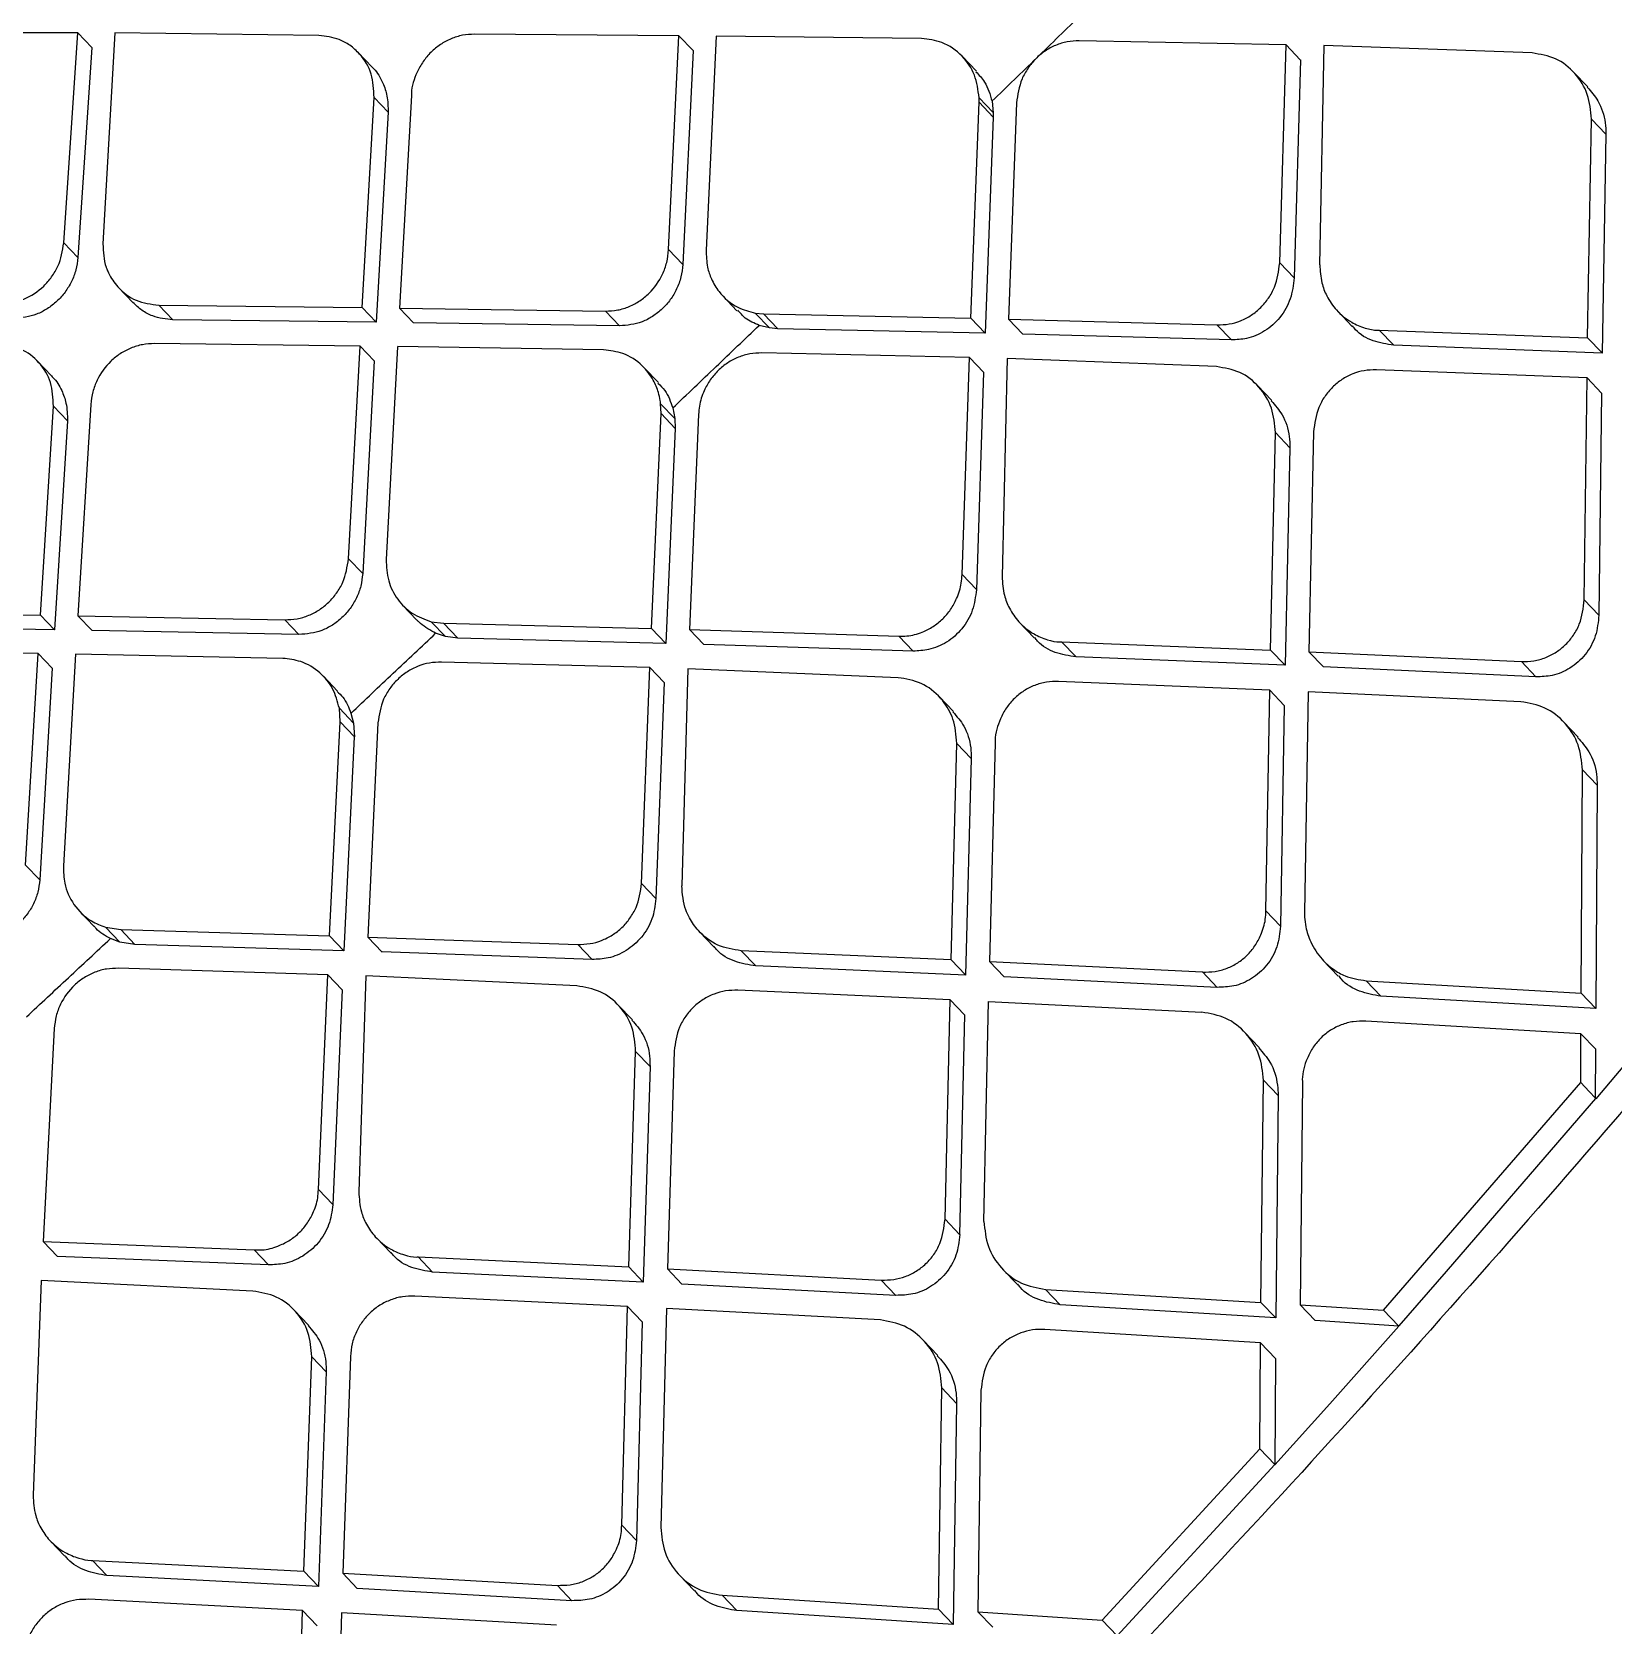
# Model space of a CAD drawing. Extents: x 832 to 912, y 781 to 934.
# Drawn here: x 900.216 to 901.484, y 808.795 to 810.072 of the extents above; entities that cross this region are included whole.
import ezdxf

# ---------------------------------------------------------------- set-up
doc = ezdxf.new("R2010")
doc.units = 0
doc.header["$MEASUREMENT"] = 0
doc.layers.add('1', color=4, linetype='Continuous')

# ---------------------------------------------------------------- blocks, each defined once
blk = doc.blocks.new('2026 SOVEREIGN HL')
at = {"layer": '1', "color": 3, "linetype": 'Continuous', "lineweight": 25}
for p, q in [((68.5239, 12.9767), (68.3612, 12.9766)), ((68.5126, 12.8082), (68.5239, 12.9767)), ((68.5239, 12.9767), (68.5351, 12.965)), ((68.5535, 12.9766), (68.5439, 12.8075)), ((68.717, 12.9746), (68.5535, 12.9766)), ((69.0058, 12.9743), (68.8418, 12.9756)), ((68.9975, 12.8029), (69.0058, 12.9743)), ((69.0058, 12.9743), (69.0172, 12.9625)), ((69.0357, 12.974), (69.0275, 12.8024)), ((69.2003, 12.9721), (69.0357, 12.974)), ((69.4925, 12.9671), (69.3267, 12.9702)), ((69.4874, 12.7921), (69.4925, 12.9671)), ((69.4925, 12.9671), (69.5039, 12.9551)), ((68.5351, 12.9649), (68.5239, 12.7965)), ((68.7598, 12.9491), (68.7485, 12.9609)), ((69.0172, 12.9625), (69.0088, 12.791)), ((69.2442, 12.9459), (69.2328, 12.9579)), ((69.504, 12.9551), (69.499, 12.7801)), ((69.5227, 12.9664), (69.5194, 12.7907)), ((69.6899, 12.9605), (69.5227, 12.9664)), ((69.7344, 12.9333), (69.7228, 12.9454)), ((68.7518, 12.7564), (68.7614, 12.9248)), ((68.7614, 12.9248), (68.7726, 12.913)), ((68.7912, 12.9263), (68.7817, 12.756)), ((69.2397, 12.7478), (69.2464, 12.921)), ((69.2464, 12.921), (69.2464, 12.9246)), ((69.2464, 12.9246), (69.2578, 12.9127)), ((69.2464, 12.921), (69.2578, 12.9091)), ((69.2568, 12.9218), (69.2578, 12.9126)), ((69.2764, 12.9205), (69.27, 12.747)), ((68.7726, 12.913), (68.7631, 12.7446)), ((69.2578, 12.909), (69.2512, 12.7358)), ((69.2578, 12.9126), (69.2578, 12.9091)), ((69.7343, 12.7322), (69.7373, 12.9075)), ((69.7373, 12.9075), (69.749, 12.8954)), ((69.749, 12.8953), (69.746, 12.7199)), ((68.5126, 12.8082), (68.5238, 12.7965)), ((68.9975, 12.8029), (69.0088, 12.791)), ((69.4874, 12.7921), (69.499, 12.7801)), ((68.5567, 12.7721), (68.5679, 12.7603)), ((69.0409, 12.7657), (69.0523, 12.7538)), ((68.5888, 12.7583), (68.7518, 12.7564)), ((68.5888, 12.7583), (68.6, 12.7465)), ((68.763, 12.7446), (68.7518, 12.7564)), ((68.7817, 12.756), (68.9468, 12.7536)), ((68.7817, 12.756), (68.793, 12.7442)), ((68.9582, 12.7417), (68.9468, 12.7536)), ((69.067, 12.7519), (69.0736, 12.7513)), ((69.067, 12.7519), (69.0784, 12.74)), ((69.0736, 12.7513), (69.2397, 12.7478)), ((69.085, 12.7394), (69.0736, 12.7513)), ((69.5339, 12.7535), (69.5454, 12.7413)), ((68.7631, 12.7446), (68.6, 12.7465)), ((68.9582, 12.7417), (68.793, 12.7442)), ((69.0784, 12.74), (69.0701, 12.7421)), ((69.0849, 12.7394), (69.0784, 12.74)), ((69.2512, 12.7358), (69.0849, 12.7394)), ((69.2397, 12.7478), (69.2512, 12.7358)), ((69.27, 12.747), (69.4371, 12.7425)), ((69.27, 12.747), (69.2815, 12.735)), ((69.4371, 12.7425), (69.4487, 12.7304)), ((69.5672, 12.7383), (69.7343, 12.7322)), ((69.5672, 12.7383), (69.5789, 12.7262)), ((68.7501, 12.7255), (68.5853, 12.7275)), ((68.7408, 12.5549), (68.7501, 12.7255)), ((68.7614, 12.7136), (68.7501, 12.7255)), ((68.78, 12.725), (68.771, 12.5543)), ((68.9453, 12.7224), (68.78, 12.7251)), ((69.4487, 12.7304), (69.2815, 12.735)), ((69.746, 12.7199), (69.5789, 12.7262)), ((69.746, 12.72), (69.7343, 12.7322)), ((68.5027, 12.7016), (68.4915, 12.7134)), ((68.7614, 12.7136), (68.7522, 12.543)), ((69.2386, 12.7162), (69.0722, 12.72)), ((69.2327, 12.5422), (69.2386, 12.7162)), ((69.2386, 12.7162), (69.2501, 12.7042)), ((69.2689, 12.7155), (69.2648, 12.5407)), ((69.4367, 12.709), (69.2689, 12.7155)), ((68.9893, 12.6962), (68.9779, 12.7081)), ((69.25, 12.7042), (69.2442, 12.5301)), ((69.7338, 12.7), (69.5649, 12.7064)), ((69.7316, 12.5221), (69.7338, 12.7)), ((69.7339, 12.7), (69.7455, 12.6877)), ((69.4811, 12.6818), (69.4695, 12.6939)), ((69.7455, 12.6877), (69.7433, 12.5098)), ((68.4938, 12.5098), (68.5042, 12.6774)), ((68.5042, 12.6774), (68.5155, 12.6656)), ((68.5342, 12.6787), (68.5239, 12.5093)), ((68.9914, 12.6713), (68.9911, 12.6793)), ((68.9911, 12.6793), (69.0025, 12.6674)), ((69.0008, 12.6759), (69.0025, 12.6674)), ((68.5155, 12.6656), (68.5051, 12.498)), ((68.9838, 12.499), (68.9914, 12.6713)), ((68.9914, 12.6713), (69.0028, 12.6594)), ((69.0025, 12.6674), (69.0027, 12.6594)), ((69.0215, 12.6707), (69.0142, 12.4982)), ((69.0027, 12.6594), (68.9953, 12.4871)), ((69.4801, 12.4817), (69.484, 12.6561)), ((69.484, 12.6561), (69.4956, 12.644)), ((69.5146, 12.6567), (69.5109, 12.4804)), ((69.4956, 12.644), (69.4917, 12.4695)), ((68.7408, 12.5549), (68.7522, 12.543)), ((69.2327, 12.5422), (69.2442, 12.5302)), ((69.7316, 12.5221), (69.7433, 12.5098)), ((68.3301, 12.5125), (68.4938, 12.5098)), ((68.4938, 12.5098), (68.5051, 12.498)), ((68.5239, 12.5093), (68.6897, 12.5061)), ((68.5239, 12.5093), (68.5352, 12.4974)), ((68.7842, 12.5178), (68.7957, 12.5058)), ((68.5051, 12.498), (68.3413, 12.5007)), ((68.7011, 12.4942), (68.5352, 12.4974)), ((68.6897, 12.5061), (68.7011, 12.4942)), ((68.8071, 12.5045), (68.817, 12.5033)), ((68.8071, 12.5045), (68.8185, 12.4926)), ((68.8185, 12.4926), (68.8107, 12.4953)), ((68.817, 12.5033), (68.9838, 12.499)), ((68.8284, 12.4913), (68.817, 12.5033)), ((68.9838, 12.499), (68.9952, 12.4871)), ((69.0142, 12.4982), (69.182, 12.493)), ((69.0142, 12.4982), (69.0257, 12.4862)), ((69.2791, 12.5036), (69.2906, 12.4915)), ((68.492, 12.479), (68.3264, 12.4819)), ((68.8284, 12.4914), (68.8185, 12.4926)), ((68.9953, 12.4871), (68.8284, 12.4914)), ((69.1935, 12.4809), (69.0257, 12.4862)), ((69.1935, 12.4809), (69.182, 12.493)), ((69.3125, 12.4884), (69.4801, 12.4817)), ((69.3125, 12.4884), (69.3241, 12.4762)), ((69.4801, 12.4817), (69.4917, 12.4695)), ((68.4819, 12.3093), (68.492, 12.479)), ((68.492, 12.479), (68.5033, 12.4672)), ((68.522, 12.4785), (68.5122, 12.3086)), ((68.6881, 12.4751), (68.522, 12.4785)), ((68.9825, 12.4677), (68.8155, 12.4721)), ((69.4917, 12.4695), (69.3241, 12.4762)), ((69.5109, 12.4804), (69.6812, 12.4726)), ((69.5109, 12.4804), (69.5226, 12.4682)), ((69.6812, 12.4726), (69.6929, 12.4603)), ((68.5032, 12.4672), (68.4933, 12.2974)), ((68.7321, 12.4488), (68.7207, 12.4607)), ((68.9758, 12.2945), (68.9825, 12.4677)), ((68.9825, 12.4677), (68.994, 12.4557)), ((69.0129, 12.4668), (69.008, 12.2928)), ((69.1814, 12.4596), (69.013, 12.4668)), ((69.4795, 12.4496), (69.31, 12.4566)), ((69.6929, 12.4603), (69.5226, 12.4682)), ((68.994, 12.4557), (68.9873, 12.2825)), ((69.2258, 12.4324), (69.2143, 12.4445)), ((69.4763, 12.2727), (69.4795, 12.4496)), ((69.4795, 12.4496), (69.4911, 12.4374)), ((69.5103, 12.4483), (69.5074, 12.2711)), ((69.6808, 12.4403), (69.5103, 12.4483)), ((68.7341, 12.4241), (68.7335, 12.4351)), ((68.7335, 12.4351), (68.7449, 12.4231)), ((68.7428, 12.4311), (68.7448, 12.4231)), ((69.4911, 12.4374), (69.488, 12.2604)), ((68.7257, 12.2526), (68.7341, 12.4241)), ((68.7341, 12.4241), (68.7455, 12.4122)), ((68.7448, 12.4231), (68.7455, 12.4122)), ((68.7644, 12.4233), (68.7562, 12.2516)), ((69.7267, 12.4119), (69.7149, 12.4243)), ((68.7454, 12.4122), (68.7371, 12.2406)), ((69.2239, 12.2333), (69.2285, 12.4069)), ((69.2401, 12.3948), (69.2285, 12.4069)), ((69.2593, 12.4074), (69.2548, 12.2319)), ((69.2401, 12.3948), (69.2355, 12.2211)), ((69.7291, 12.2066), (69.7302, 12.3856)), ((69.7302, 12.3856), (69.742, 12.3733)), ((69.742, 12.3733), (69.7409, 12.1942)), ((68.4819, 12.3093), (68.4933, 12.2975)), ((68.9758, 12.2945), (68.9873, 12.2825)), ((68.5254, 12.2721), (68.5368, 12.2602)), ((69.4763, 12.2727), (69.488, 12.2604)), ((68.5461, 12.2595), (68.5582, 12.2576)), ((68.5461, 12.2595), (68.5575, 12.2476)), ((68.5582, 12.2576), (68.7257, 12.2526)), ((68.5695, 12.2457), (68.5582, 12.2576)), ((68.7257, 12.2526), (68.7371, 12.2407)), ((69.0222, 12.2559), (69.0337, 12.2438)), ((68.5575, 12.2476), (68.55, 12.2505)), ((68.5695, 12.2457), (68.5575, 12.2476)), ((68.7371, 12.2407), (68.5695, 12.2457)), ((68.7562, 12.2516), (68.9246, 12.2457)), ((68.7562, 12.2516), (68.7677, 12.2396)), ((68.9362, 12.2337), (68.7677, 12.2397)), ((68.9246, 12.2457), (68.9361, 12.2337)), ((69.2239, 12.2333), (69.0557, 12.2406)), ((69.0557, 12.2406), (69.0673, 12.2285)), ((68.7243, 12.2214), (68.5565, 12.2266)), ((69.2355, 12.2211), (69.0673, 12.2285)), ((69.2355, 12.2212), (69.2239, 12.2333)), ((69.2548, 12.2319), (69.4255, 12.2236)), ((69.2548, 12.2319), (69.2664, 12.2197)), ((69.5225, 12.2326), (69.5343, 12.2203)), ((68.7167, 12.0491), (68.7243, 12.2214)), ((68.7243, 12.2214), (68.7357, 12.2094)), ((68.7548, 12.2204), (68.7491, 12.0473)), ((68.9239, 12.2125), (68.7548, 12.2204)), ((69.4373, 12.2113), (69.2664, 12.2197)), ((69.4373, 12.2113), (69.4255, 12.2236)), ((69.5568, 12.2166), (69.7291, 12.2066)), ((69.5686, 12.2042), (69.5568, 12.2166)), ((68.7357, 12.2094), (68.7282, 12.037)), ((69.2231, 12.2014), (69.0531, 12.209)), ((69.2191, 12.0253), (69.2231, 12.2014)), ((69.2231, 12.2014), (69.2347, 12.1892)), ((69.7409, 12.1942), (69.5686, 12.2042)), ((69.7291, 12.2066), (69.7409, 12.1942)), ((68.9684, 12.1853), (68.9568, 12.1973)), ((69.2347, 12.1892), (69.2308, 12.0131)), ((69.2503, 12.0236), (69.254, 12.2)), ((69.254, 12.2), (69.425, 12.1914)), ((69.7987, 12.1905), (69.7409, 12.122)), ((68.5049, 12.1783), (68.496, 12.0074)), ((69.471, 12.1631), (69.4592, 12.1754)), ((69.7289, 12.1741), (69.5564, 12.1842)), ((69.7288, 12.1349), (69.7289, 12.1741)), ((69.7289, 12.1741), (69.7408, 12.1616)), ((68.9655, 11.9871), (68.971, 12.1599)), ((68.971, 12.1599), (68.9826, 12.1477)), ((69.0019, 12.1602), (68.9966, 11.9856)), ((69.7407, 12.122), (69.7408, 12.1616)), ((68.9826, 12.1477), (68.9772, 11.9749)), ((69.4724, 11.9587), (69.4744, 12.1368)), ((69.4744, 12.1368), (69.4862, 12.1245)), ((69.4862, 12.1245), (69.4843, 11.9463)), ((69.5056, 12.1351), (69.5039, 11.9567)), ((69.5707, 11.9524), (69.7288, 12.1349)), ((69.7406, 12.1222), (69.7271, 12.1063)), ((69.7271, 12.1063), (69.621, 11.9834)), ((68.7167, 12.0491), (68.7282, 12.0371)), ((69.2191, 12.0253), (69.2308, 12.0131)), ((68.7632, 12.0104), (68.7747, 11.9983)), ((68.496, 12.0074), (68.6651, 12.0008)), ((68.496, 12.0074), (68.5074, 11.9954)), ((68.6766, 11.9887), (68.6651, 12.0008)), ((68.6766, 11.9887), (68.5074, 11.9954)), ((68.7967, 11.9951), (68.9655, 11.9871)), ((68.7967, 11.9951), (68.8083, 11.983)), ((68.9655, 11.9871), (68.9772, 11.9749)), ((68.9966, 11.9856), (69.168, 11.9766)), ((68.9966, 11.9856), (69.0082, 11.9734)), ((69.2653, 11.9853), (69.2771, 11.973)), ((69.621, 11.9834), (69.5828, 11.9399)), ((68.4944, 11.9763), (68.4879, 11.804)), ((68.6642, 11.9678), (68.4944, 11.9763)), ((68.9772, 11.9749), (68.8083, 11.983)), ((69.1797, 11.9643), (69.0082, 11.9734)), ((69.168, 11.9766), (69.1797, 11.9643)), ((68.9646, 11.9554), (68.7939, 11.9636)), ((69.2996, 11.9691), (69.4724, 11.9587)), ((69.3114, 11.9568), (69.2996, 11.9691)), ((69.4724, 11.9587), (69.4843, 11.9463)), ((68.7088, 11.9404), (68.6973, 11.9525)), ((68.9599, 11.7801), (68.9646, 11.9554)), ((68.9646, 11.9554), (68.9763, 11.9432)), ((68.9957, 11.9538), (68.9912, 11.7783)), ((69.1673, 11.9446), (68.9957, 11.9538)), ((69.4843, 11.9463), (69.3114, 11.9568)), ((69.5039, 11.9567), (69.5707, 11.9524)), ((69.5039, 11.9567), (69.5158, 11.9442)), ((69.5707, 11.9524), (69.5827, 11.9399)), ((68.9763, 11.9432), (68.9716, 11.7678)), ((69.4721, 11.9262), (69.2991, 11.9369)), ((69.5158, 11.9443), (69.5829, 11.9399)), ((69.583, 11.9397), (69.5277, 11.8774)), ((69.2133, 11.9162), (69.2015, 11.9285)), ((69.4715, 11.8413), (69.4721, 11.9262)), ((69.4721, 11.9262), (69.484, 11.9138)), ((68.7051, 11.7431), (68.7113, 11.9151)), ((68.7113, 11.9151), (68.7229, 11.903)), ((68.7423, 11.9153), (68.7363, 11.7415)), ((69.484, 11.9138), (69.4834, 11.8285)), ((68.7229, 11.903), (68.7167, 11.731)), ((69.2139, 11.7127), (69.2166, 11.8901)), ((69.2166, 11.8901), (69.2284, 11.8777)), ((69.2479, 11.8882), (69.2454, 11.7106)), ((69.2284, 11.8777), (69.2257, 11.7003)), ((69.5277, 11.8774), (69.4836, 11.8284)), ((69.345, 11.7038), (69.4715, 11.8413)), ((69.4715, 11.8413), (69.4834, 11.8288)), ((69.4834, 11.8286), (69.3572, 11.6914)), ((68.9599, 11.7801), (68.9716, 11.7678)), ((68.5019, 11.7673), (68.5135, 11.7552)), ((68.5356, 11.7518), (68.7051, 11.7431)), ((68.5356, 11.7518), (68.5471, 11.7397)), ((68.7051, 11.7431), (68.7167, 11.731)), ((68.7363, 11.7415), (68.9083, 11.7318)), ((68.7363, 11.7415), (68.7479, 11.7293)), ((68.7167, 11.731), (68.5471, 11.7397)), ((68.92, 11.7195), (68.7479, 11.7293)), ((68.9083, 11.7318), (68.92, 11.7195)), ((69.0061, 11.74), (69.0179, 11.7277)), ((68.704, 11.7115), (68.5326, 11.7206)), ((69.0405, 11.7238), (69.2139, 11.7127)), ((69.0523, 11.7115), (69.0405, 11.7238)), ((68.6986, 11.537), (68.704, 11.7115)), ((68.7157, 11.6993), (68.704, 11.7115)), ((68.7352, 11.7098), (68.73, 11.5351)), ((68.9075, 11.6999), (68.7352, 11.7098)), ((69.2257, 11.7003), (69.0523, 11.7115)), ((69.2139, 11.7127), (69.2257, 11.7003)), ((69.2454, 11.7106), (69.345, 11.7038)), ((69.2573, 11.6982), (69.2454, 11.7106)), ((69.345, 11.7038), (69.357, 11.6913))]:
    blk.add_line(p, q, dxfattribs=at)
at = {"layer": '1', "color": 3, "linetype": 'Continuous', "lineweight": 25, "flags": 128}
blk.add_lwpolyline([(69.7288, 12.1349), (69.7355, 12.1279), (69.7407, 12.1224)], dxfattribs=at)
at = {"layer": '1', "color": 3, "linetype": 'Continuous', "lineweight": 25}
for points, knots in [([(60.2822, 11.5275), (60.2534, 11.5736), (60.1981, 11.6621), (60.1128, 11.7968), (60.0317, 11.9243), (59.9635, 12.0307), (59.906, 12.1204), (59.8693, 12.1777), (59.8427, 12.2191), (59.828, 12.2418), (59.813, 12.2651), (59.7976, 12.2891), (59.7817, 12.3138), (59.7545, 12.356), (59.7181, 12.4126), (59.6745, 12.4802), (59.6371, 12.5381), (59.6064, 12.5858), (59.5812, 12.6248), (59.553, 12.6684), (59.5197, 12.72), (59.4807, 12.7805), (59.4433, 12.8384), (59.4077, 12.8936), (59.3703, 12.9516), (59.3297, 13.0146), (59.286, 13.0824), (59.2511, 13.1366), (59.2257, 13.1762), (59.2086, 13.2027), (59.1908, 13.2305), (59.1721, 13.2596), (59.1534, 13.2889), (59.1308, 13.3241), (59.1029, 13.3679), (59.0673, 13.4239), (59.0264, 13.4888), (58.98, 13.563), (58.932, 13.6406), (58.8888, 13.7117), (58.8521, 13.7731), (58.8232, 13.8221), (58.7935, 13.8732), (58.7606, 13.9311), (58.7261, 13.9933), (58.6891, 14.0624), (58.6528, 14.1334), (58.613, 14.2169), (58.5756, 14.3029), (58.5419, 14.3902), (58.5135, 14.4768), (58.4895, 14.5673), (58.4706, 14.6664), (58.4596, 14.7757), (58.4592, 14.8893), (58.4693, 15.0006), (58.488, 15.1079), (58.5139, 15.2137), (58.5473, 15.3209), (58.5892, 15.4317), (58.6384, 15.5444), (58.6917, 15.6526), (58.747, 15.7549), (58.8016, 15.8493), (58.8608, 15.9456), (58.9237, 16.0423), (58.9948, 16.1467), (59.0628, 16.242), (59.1331, 16.3373), (59.2059, 16.4331), (59.2967, 16.5491), (59.3964, 16.6729), (59.4963, 16.794), (59.5922, 16.9081), (59.6906, 17.0233), (59.8192, 17.1719), (59.9714, 17.3446), (60.1451, 17.5382), (60.3676, 17.7818), (60.6505, 18.0844), (60.9907, 18.4381), (61.3079, 18.7587), (61.5992, 19.046), (61.8645, 19.3022), (62.1341, 19.5569), (62.4085, 19.8105), (62.6456, 20.0246), (62.8371, 20.1941), (62.9882, 20.326), (63.1429, 20.4588), (63.2699, 20.5658), (63.3597, 20.6401), (63.4137, 20.6843), (63.4613, 20.7229), (63.5044, 20.7576), (63.5403, 20.7862), (63.5765, 20.8148), (63.6126, 20.8432), (63.6529, 20.8745), (63.6975, 20.9088), (63.7463, 20.9459), (63.8129, 20.9958), (63.9062, 21.0639), (64.0165, 21.1411), (64.1345, 21.2195), (64.2454, 21.2889), (64.3588, 21.355), (64.4896, 21.4254), (64.6404, 21.4972), (64.7801, 21.5514), (64.8884, 21.5857), (64.9667, 21.6066), (65.0451, 21.6236), (65.1468, 21.6401), (65.2696, 21.6489), (65.4079, 21.6425), (65.5342, 21.6221), (65.6419, 21.594), (65.735, 21.5631), (65.817, 21.5313), (65.8782, 21.5047), (65.9178, 21.4865), (65.9395, 21.4763), (65.9614, 21.4658), (65.9836, 21.4549), (66.0061, 21.4436), (66.0288, 21.432), (66.0517, 21.4201), (66.0744, 21.4081), (66.1263, 21.3803), (66.2137, 21.3316), (66.3258, 21.2662), (66.423, 21.2074), (66.5197, 21.1476), (66.6203, 21.0843), (66.7269, 21.016), (66.8232, 20.954), (66.9191, 20.892), (67.022, 20.8252), (67.1256, 20.7578), (67.2384, 20.6843), (67.3211, 20.6304), (67.3781, 20.5932), (67.3971, 20.5808), (67.4163, 20.5683), (67.4357, 20.5556), (67.4554, 20.5428), (67.479, 20.5274), (67.51, 20.5071), (67.552, 20.4798), (67.6045, 20.4455), (67.6673, 20.4046), (67.7366, 20.3595), (67.8045, 20.3152), (67.8813, 20.2653), (67.9624, 20.2126), (68.0492, 20.1564), (68.1396, 20.0978), (68.2398, 20.0331), (68.3535, 19.96), (68.4724, 19.884), (68.5504, 19.8347), (68.5908, 19.8092)], [0, 0, 0, 0, 0.017972, 0.034499, 0.049575, 0.06319, 0.070996, 0.079624, 0.082019, 0.084471, 0.086979, 0.089543, 0.092164, 0.094841, 0.102955, 0.109932, 0.115772, 0.120716, 0.124387, 0.127538, 0.133778, 0.139714, 0.145344, 0.150669, 0.155689, 0.162001, 0.16859, 0.17481, 0.177146, 0.179591, 0.182145, 0.184806, 0.187576, 0.190153, 0.194417, 0.199436, 0.205212, 0.211744, 0.219033, 0.225469, 0.230066, 0.23466, 0.237846, 0.242849, 0.248995, 0.253037, 0.259479, 0.265792, 0.272345, 0.278856, 0.284859, 0.290589, 0.297246, 0.304138, 0.310732, 0.317019, 0.32249, 0.327618, 0.333058, 0.338198, 0.343467, 0.348861, 0.353175, 0.357536, 0.361802, 0.366387, 0.370823, 0.376203, 0.379608, 0.384116, 0.389631, 0.395968, 0.401699, 0.406932, 0.412347, 0.418331, 0.42846, 0.437511, 0.446713, 0.464408, 0.482566, 0.500008, 0.513359, 0.526975, 0.54006, 0.553658, 0.567627, 0.574883, 0.58159, 0.589561, 0.597226, 0.599827, 0.602393, 0.604924, 0.606589, 0.608507, 0.610009, 0.611705, 0.613595, 0.61568, 0.617957, 0.620428, 0.624993, 0.630932, 0.635664, 0.64122, 0.646118, 0.651188, 0.659172, 0.666996, 0.671004, 0.674999, 0.678716, 0.683038, 0.691089, 0.699127, 0.707662, 0.71519, 0.720935, 0.727322, 0.73309, 0.734714, 0.736379, 0.738075, 0.739801, 0.741557, 0.743344, 0.745161, 0.747008, 0.748766, 0.757622, 0.768385, 0.776841, 0.782481, 0.793472, 0.803343, 0.811058, 0.819636, 0.829702, 0.839768, 0.848941, 0.862063, 0.863906, 0.865778, 0.867678, 0.869607, 0.871565, 0.873552, 0.876686, 0.880926, 0.886273, 0.892726, 0.900286, 0.907939, 0.914262, 0.924949, 0.934463, 0.943201, 0.955746, 0.969398, 0.98415, 1, 1, 1, 1]), ([(69.641, 17.6616), (69.4833, 17.5178), (69.1657, 17.2279), (68.7018, 16.8035), (68.2618, 16.4006), (67.8608, 16.0334), (67.4617, 15.6678), (67.0552, 15.2956), (66.6322, 14.9086), (66.2807, 14.5874), (65.9979, 14.3293), (65.7814, 14.1317), (65.5638, 13.9332), (65.334, 13.7237), (65.0805, 13.4927), (64.7963, 13.2339), (64.4693, 12.9363), (64.0973, 12.5978), (63.6781, 12.2164), (63.2219, 11.801), (62.7439, 11.3655), (62.4182, 11.0681), (62.2568, 10.9207)], [0, 0, 0, 0, 0.064054, 0.129032, 0.188708, 0.243101, 0.2922, 0.351151, 0.408466, 0.464244, 0.494021, 0.523341, 0.552204, 0.582375, 0.616658, 0.65509, 0.697674, 0.749316, 0.805991, 0.867686, 0.93442, 1, 1, 1, 1]), ([(70.7398, 13.4234), (70.5992, 13.2137), (70.3179, 12.7942), (69.8467, 12.2), (69.3413, 11.6351), (68.7988, 11.1052), (68.2213, 10.6135), (67.6123, 10.1617), (66.9773, 9.7465), (66.5338, 9.504), (66.312, 9.3828)], [0, 0, 0, 0, 0.1250008, 0.2500011, 0.3750032, 0.4999972, 0.6249912, 0.7499939, 0.8749964, 1, 1, 1, 1]), ([(71.4977, 13.2304), (71.3728, 13.0345), (71.1231, 12.6428), (70.7096, 12.0815), (70.2695, 11.5426), (69.8013, 11.0304), (69.3045, 10.5492), (68.7798, 10.0988), (68.2276, 9.679), (67.6507, 9.2899), (67.0541, 8.9285), (66.6412, 8.7147), (66.4347, 8.6078)], [0, 0, 0, 0, 0.100345, 0.20059, 0.300906, 0.400756, 0.500092, 0.599382, 0.699069, 0.799349, 0.899659, 1, 1, 1, 1]), ([(71.5122, 13.221), (71.5035, 13.2073), (71.4807, 13.1713), (71.4393, 13.1058), (71.3912, 13.0297), (71.3437, 12.9553), (71.3026, 12.892), (71.2631, 12.8324), (71.2227, 12.7724), (71.149, 12.6639), (71.042, 12.5107), (70.8633, 12.2638), (70.6395, 11.9711), (70.3496, 11.6171), (70.0306, 11.2549), (69.6793, 10.8891), (69.2812, 10.5095), (68.8279, 10.119), (68.3151, 9.7236), (67.8394, 9.3953), (67.4115, 9.1254), (67.1357, 8.9636), (66.9539, 8.8617), (66.8689, 8.8148), (66.7831, 8.7684), (66.6996, 8.724), (66.6137, 8.679), (66.5288, 8.636), (66.4699, 8.6061), (66.4426, 8.5923)], [0, 0, 0, 0, 0.007015, 0.018363, 0.033423, 0.04585, 0.056436, 0.065972, 0.076734, 0.087612, 0.122549, 0.157338, 0.219068, 0.281467, 0.354683, 0.427219, 0.500115, 0.591822, 0.685047, 0.779145, 0.840884, 0.903128, 0.916964, 0.930722, 0.945004, 0.958992, 0.971501, 0.986828, 1, 1, 1, 1]), ([(72.0759, 13.081), (71.9407, 12.8673), (71.6702, 12.4398), (71.2248, 11.8251), (70.749, 11.236), (70.2414, 10.6776), (69.7037, 10.1509), (69.1327, 9.6593), (68.5309, 9.2014), (67.9016, 8.7782), (67.2507, 8.3863), (66.8005, 8.1549), (66.5754, 8.0391)], [0, 0, 0, 0, 0.100262, 0.200594, 0.300842, 0.400493, 0.499762, 0.599107, 0.699009, 0.799378, 0.89967, 1, 1, 1, 1]), ([(69.2567, 12.9218), (69.2687, 12.9334), (69.2926, 12.9565), (69.3164, 12.9797), (69.3283, 12.9913)], [0, 0, 0, 0, 0.499955, 1, 1, 1, 1]), ([(68.7614, 12.9248), (68.761, 12.9313), (68.7604, 12.9441), (68.7519, 12.9582), (68.7423, 12.9668), (68.7315, 12.9728), (68.7226, 12.9739), (68.717, 12.9746)], [0, 0, 0, 0, 0.248768, 0.498569, 0.644069, 0.776221, 1, 1, 1, 1]), ([(68.8418, 12.9756), (68.8386, 12.9754), (68.8323, 12.9751), (68.823, 12.9721), (68.8144, 12.9675), (68.8068, 12.9613), (68.8004, 12.9538), (68.7944, 12.9429), (68.7913, 12.9334), (68.7912, 12.927), (68.7912, 12.9263)], [0, 0, 0, 0, 0.128195, 0.254281, 0.378565, 0.501176, 0.624446, 0.751244, 0.97347, 1, 1, 1, 1]), ([(69.2464, 12.9246), (69.2456, 12.9308), (69.2439, 12.9433), (69.2332, 12.9591), (69.2181, 12.9699), (69.2058, 12.9714), (69.2003, 12.9721)], [0, 0, 0, 0, 0.248904, 0.499144, 0.773492, 1, 1, 1, 1]), ([(69.3267, 12.9702), (69.3234, 12.9701), (69.3171, 12.9698), (69.3077, 12.9669), (69.2992, 12.9623), (69.2916, 12.9561), (69.2854, 12.9485), (69.2788, 12.9369), (69.2774, 12.927), (69.2764, 12.9205)], [0, 0, 0, 0, 0.127689, 0.253175, 0.376973, 0.499554, 0.62244, 0.748963, 1, 1, 1, 1]), ([(69.7373, 12.9075), (69.7367, 12.9143), (69.7355, 12.9278), (69.7248, 12.9448), (69.7093, 12.9573), (69.6964, 12.9594), (69.6899, 12.9605)], [0, 0, 0, 0, 0.250175, 0.501819, 0.752772, 1, 1, 1, 1]), ([(68.7597, 12.949), (68.7601, 12.9487), (68.7639, 12.9453), (68.7683, 12.9375), (68.7724, 12.9256), (68.7725, 12.9174), (68.7726, 12.913)], [0, 0, 0, 0, 0.042478, 0.398647, 0.67721, 1, 1, 1, 1]), ([(69.2438, 12.9455), (69.2463, 12.9429), (69.2526, 12.9363), (69.2552, 12.9273), (69.2568, 12.9218)], [0, 0, 0, 0, 0.401474, 1, 1, 1, 1]), ([(69.734, 12.933), (69.7371, 12.9295), (69.7442, 12.9215), (69.7485, 12.9077), (69.7489, 12.8984), (69.749, 12.8953)], [0, 0, 0, 0, 0.338883, 0.782047, 1, 1, 1, 1]), ([(72.6989, 12.8401), (72.5434, 12.6155), (72.2326, 12.1668), (71.7256, 11.524), (71.1904, 10.905), (70.6253, 10.3123), (70.0659, 9.7781), (69.5193, 9.2983), (68.9899, 8.8688), (68.4432, 8.46), (67.8795, 8.0739), (67.3016, 7.7084), (66.9039, 7.4857), (66.7051, 7.3744)], [0, 0, 0, 0, 0.1000688, 0.1999125, 0.299747, 0.3997862, 0.4998265, 0.5830233, 0.6662203, 0.7495516, 0.8330446, 0.9165067, 1, 1, 1, 1]), ([(68.4615, 12.7594), (68.4648, 12.7595), (68.4712, 12.7599), (68.4835, 12.7638), (68.4946, 12.771), (68.5031, 12.7809), (68.5099, 12.7922), (68.5115, 12.8018), (68.5126, 12.8082)], [0, 0, 0, 0, 0.129887, 0.256638, 0.500645, 0.623823, 0.750236, 1, 1, 1, 1]), ([(68.5439, 12.8075), (68.5442, 12.8011), (68.5445, 12.7946), (68.5466, 12.7886), (68.5467, 12.7882), (68.5473, 12.7866), (68.5497, 12.781), (68.5563, 12.7712), (68.57, 12.7607), (68.5825, 12.7591), (68.5888, 12.7582)], [0, 0, 0, 0, 0.248909, 0.251206, 0.255275, 0.268833, 0.317376, 0.499765, 0.750564, 1, 1, 1, 1]), ([(68.9468, 12.7535), (68.9501, 12.7537), (68.9566, 12.754), (68.966, 12.7569), (68.9745, 12.7615), (68.9844, 12.7695), (68.9919, 12.7803), (68.9964, 12.7927), (68.9971, 12.7994), (68.9975, 12.8029)], [0, 0, 0, 0, 0.129576, 0.256104, 0.379968, 0.501608, 0.737692, 0.865555, 1, 1, 1, 1]), ([(69.0275, 12.8024), (69.0277, 12.7978), (69.0279, 12.7898), (69.0318, 12.7785), (69.0389, 12.7666), (69.0509, 12.7561), (69.0622, 12.7532), (69.067, 12.7519)], [0, 0, 0, 0, 0.19083, 0.331044, 0.500953, 0.787685, 1, 1, 1, 1]), ([(66.7444, 7.304), (66.8243, 7.3478), (66.9726, 7.429), (67.1755, 7.5462), (67.3443, 7.6461), (67.4814, 7.7294), (67.7049, 7.8677), (68.1391, 8.1473), (68.7505, 8.5777), (69.4223, 9.1038), (70.0119, 9.6127), (70.5488, 10.1186), (71.0358, 10.6161), (71.4152, 11.0365), (71.6965, 11.367), (71.8827, 11.5937), (72.0253, 11.7735), (72.135, 11.9151), (72.2256, 12.0339), (72.3357, 12.1814), (72.4646, 12.3584), (72.6119, 12.5659), (72.7136, 12.7161), (72.7679, 12.7962)], [0, 0, 0, 0, 0.0332022, 0.0616214, 0.0854568, 0.1046896, 0.1201128, 0.181265, 0.29293, 0.3925487, 0.4921817, 0.5767546, 0.661373, 0.7459153, 0.7831098, 0.819609, 0.8528305, 0.8667665, 0.8848982, 0.9072637, 0.9338682, 0.9647159, 1, 1, 1, 1]), ([(68.5239, 12.7965), (68.5235, 12.7932), (68.5226, 12.7866), (68.519, 12.7771), (68.5138, 12.7686), (68.5072, 12.7612), (68.4994, 12.7552), (68.4881, 12.7492), (68.4789, 12.7482), (68.4728, 12.7476)], [0, 0, 0, 0, 0.13064, 0.259187, 0.385888, 0.511014, 0.634829, 0.757606, 1, 1, 1, 1]), ([(69.0088, 12.791), (69.0085, 12.7876), (69.0078, 12.7809), (69.0042, 12.7712), (68.9991, 12.7626), (68.9925, 12.7551), (68.9848, 12.7491), (68.9735, 12.7431), (68.9643, 12.7422), (68.9582, 12.7417)], [0, 0, 0, 0, 0.132068, 0.261493, 0.388551, 0.513645, 0.637061, 0.759225, 1, 1, 1, 1]), ([(69.4371, 12.7425), (69.4404, 12.7426), (69.4468, 12.7428), (69.4562, 12.7455), (69.4648, 12.75), (69.4724, 12.7563), (69.4787, 12.7639), (69.4853, 12.7756), (69.4866, 12.7855), (69.4874, 12.7921)], [0, 0, 0, 0, 0.127924, 0.250676, 0.375192, 0.499183, 0.621773, 0.748378, 1, 1, 1, 1]), ([(69.5195, 12.7907), (69.5198, 12.7858), (69.5204, 12.7771), (69.5252, 12.7647), (69.5329, 12.7535), (69.5437, 12.7447), (69.5552, 12.7399), (69.5633, 12.738), (69.5668, 12.7383), (69.5672, 12.7383)], [0, 0, 0, 0, 0.180992, 0.3237, 0.500986, 0.702635, 0.852919, 0.981995, 1, 1, 1, 1]), ([(69.499, 12.7801), (69.4983, 12.7744), (69.497, 12.7631), (69.4883, 12.748), (69.4759, 12.737), (69.462, 12.731), (69.4528, 12.7306), (69.4487, 12.7304)], [0, 0, 0, 0, 0.216048, 0.432467, 0.639599, 0.839469, 1, 1, 1, 1]), ([(68.6, 12.7465), (68.5945, 12.7471), (68.5856, 12.7482), (68.575, 12.7538), (68.5703, 12.7582), (68.568, 12.7604)], [0, 0, 0, 0, 0.455419, 0.731668, 1, 1, 1, 1]), ([(69.0701, 12.7421), (69.0662, 12.7438), (69.0594, 12.7465), (69.0548, 12.7521), (69.0529, 12.7544)], [0, 0, 0, 0, 0.587834, 1, 1, 1, 1]), ([(69.0008, 12.6759), (69.0124, 12.6869), (69.0355, 12.709), (69.0586, 12.7311), (69.0701, 12.7421)], [0, 0, 0, 0, 0.499959, 1, 1, 1, 1]), ([(69.5789, 12.7262), (69.5733, 12.727), (69.5622, 12.7287), (69.5507, 12.7351), (69.5466, 12.7406), (69.5458, 12.7417)], [0, 0, 0, 0, 0.44862, 0.896394, 1, 1, 1, 1]), ([(68.5042, 12.6774), (68.5039, 12.6838), (68.5033, 12.6967), (68.4935, 12.7129), (68.4786, 12.7245), (68.4661, 12.7263), (68.4599, 12.7271)], [0, 0, 0, 0, 0.249212, 0.499443, 0.750381, 1, 1, 1, 1]), ([(68.5853, 12.7275), (68.5821, 12.7274), (68.5757, 12.727), (68.5663, 12.7241), (68.5577, 12.7196), (68.5477, 12.7116), (68.5401, 12.7009), (68.5354, 12.6887), (68.5346, 12.6821), (68.5342, 12.6787)], [0, 0, 0, 0, 0.129012, 0.255336, 0.379292, 0.50129, 0.73985, 0.867242, 1, 1, 1, 1]), ([(68.9911, 12.6793), (68.9911, 12.6794), (68.9911, 12.6794), (68.9911, 12.6796), (68.991, 12.6804), (68.9906, 12.6834), (68.9891, 12.6896), (68.985, 12.6996), (68.976, 12.7112), (68.9621, 12.7204), (68.9506, 12.7218), (68.9453, 12.7224)], [0, 0, 0, 0, 0.000998, 0.002901, 0.0096194, 0.0343371, 0.129212, 0.2844284, 0.4997613, 0.7732645, 1, 1, 1, 1]), ([(69.0722, 12.72), (69.069, 12.7199), (69.0627, 12.7197), (69.0533, 12.7168), (69.0447, 12.7123), (69.037, 12.7061), (69.0306, 12.6985), (69.0253, 12.6889), (69.0221, 12.6795), (69.0217, 12.6729), (69.0215, 12.6707)], [0, 0, 0, 0, 0.125874, 0.250754, 0.375073, 0.499164, 0.622435, 0.749094, 0.91444, 1, 1, 1, 1]), ([(68.5026, 12.7015), (68.503, 12.7011), (68.5067, 12.698), (68.5108, 12.6906), (68.5152, 12.6789), (68.5154, 12.6704), (68.5155, 12.6656)], [0, 0, 0, 0, 0.043483, 0.374109, 0.643984, 1, 1, 1, 1]), ([(69.484, 12.6561), (69.4834, 12.6628), (69.4822, 12.6763), (69.4716, 12.6933), (69.4561, 12.7058), (69.4431, 12.7079), (69.4367, 12.709)], [0, 0, 0, 0, 0.249935, 0.501442, 0.752502, 1, 1, 1, 1]), ([(69.5649, 12.7064), (69.5617, 12.7063), (69.5552, 12.7062), (69.5458, 12.7034), (69.5372, 12.6989), (69.5295, 12.6927), (69.5232, 12.685), (69.5167, 12.6733), (69.5154, 12.6634), (69.5146, 12.6567)], [0, 0, 0, 0, 0.127659, 0.250634, 0.37486, 0.499051, 0.621905, 0.748238, 1, 1, 1, 1]), ([(68.9889, 12.6958), (68.9908, 12.6939), (68.9964, 12.6884), (68.9991, 12.6808), (69.0008, 12.6759)], [0, 0, 0, 0, 0.346597, 1, 1, 1, 1]), ([(69.4807, 12.6815), (69.4838, 12.6779), (69.4909, 12.6699), (69.4952, 12.6562), (69.4955, 12.647), (69.4956, 12.644)], [0, 0, 0, 0, 0.344446, 0.787644, 1, 1, 1, 1]), ([(68.6897, 12.5061), (68.693, 12.5062), (68.6995, 12.5064), (68.709, 12.5093), (68.7176, 12.5138), (68.7252, 12.5199), (68.7315, 12.5273), (68.7383, 12.5388), (68.7398, 12.5484), (68.7409, 12.5549)], [0, 0, 0, 0, 0.130246, 0.256967, 0.380555, 0.501375, 0.624378, 0.750421, 1, 1, 1, 1]), ([(68.771, 12.5543), (68.7713, 12.5485), (68.7719, 12.537), (68.7796, 12.522), (68.7913, 12.5103), (68.8018, 12.5065), (68.8071, 12.5045)], [0, 0, 0, 0, 0.249976, 0.4999736, 0.7499981, 1, 1, 1, 1]), ([(68.7522, 12.543), (68.7518, 12.5397), (68.7511, 12.5331), (68.7475, 12.5236), (68.7424, 12.515), (68.7358, 12.5075), (68.7281, 12.5016), (68.7166, 12.4956), (68.7073, 12.4947), (68.7011, 12.4942)], [0, 0, 0, 0, 0.130408, 0.258628, 0.384974, 0.509807, 0.633501, 0.756394, 1, 1, 1, 1]), ([(69.182, 12.493), (69.1841, 12.4929), (69.1906, 12.4928), (69.2, 12.4955), (69.2097, 12.5003), (69.2174, 12.5065), (69.2239, 12.5142), (69.2291, 12.5238), (69.2322, 12.5334), (69.2326, 12.54), (69.2327, 12.5422)], [0, 0, 0, 0, 0.083671, 0.249731, 0.374642, 0.498883, 0.622027, 0.748812, 0.913993, 1, 1, 1, 1]), ([(69.2648, 12.5407), (69.2651, 12.5356), (69.2657, 12.5267), (69.2707, 12.5144), (69.2783, 12.5034), (69.289, 12.4948), (69.3005, 12.4899), (69.3085, 12.4881), (69.3121, 12.4883), (69.3125, 12.4884)], [0, 0, 0, 0, 0.189908, 0.330257, 0.500695, 0.702923, 0.853481, 0.982353, 1, 1, 1, 1]), ([(69.2442, 12.5301), (69.2435, 12.5246), (69.2421, 12.5134), (69.2334, 12.4984), (69.2209, 12.4875), (69.2069, 12.4815), (69.1977, 12.4811), (69.1935, 12.4809)], [0, 0, 0, 0, 0.214832, 0.430003, 0.636483, 0.836594, 1, 1, 1, 1]), ([(69.6812, 12.4726), (69.6845, 12.4726), (69.6911, 12.4727), (69.7007, 12.4755), (69.7094, 12.4799), (69.7169, 12.486), (69.7232, 12.4936), (69.7297, 12.5054), (69.7308, 12.5155), (69.7316, 12.5221)], [0, 0, 0, 0, 0.1299848, 0.2559466, 0.378587, 0.4986643, 0.6212457, 0.7476153, 1, 1, 1, 1]), ([(69.7433, 12.5098), (69.7428, 12.5042), (69.7416, 12.4928), (69.7331, 12.4777), (69.7208, 12.4667), (69.7067, 12.4607), (69.6973, 12.4604), (69.6929, 12.4603)], [0, 0, 0, 0, 0.21524, 0.430964, 0.635012, 0.830459, 1, 1, 1, 1]), ([(68.7426, 12.431), (68.754, 12.4417), (68.7767, 12.4631), (68.7994, 12.4845), (68.8107, 12.4952)], [0, 0, 0, 0, 0.4999735, 1, 1, 1, 1]), ([(68.8107, 12.4953), (68.8065, 12.4975), (68.8017, 12.5001), (68.7972, 12.5043), (68.7962, 12.5052), (68.7957, 12.5058)], [0, 0, 0, 0, 0.778571, 0.869123, 1, 1, 1, 1]), ([(69.3241, 12.4762), (69.3185, 12.4771), (69.3073, 12.4789), (69.2959, 12.4853), (69.2918, 12.4908), (69.291, 12.4918)], [0, 0, 0, 0, 0.450398, 0.899949, 1, 1, 1, 1]), ([(68.7335, 12.4351), (68.732, 12.4405), (68.7291, 12.4513), (68.7181, 12.4644), (68.704, 12.4732), (68.693, 12.4745), (68.6881, 12.4751)], [0, 0, 0, 0, 0.2506335, 0.5011325, 0.7776669, 1, 1, 1, 1]), ([(68.8155, 12.4721), (68.8122, 12.472), (68.8059, 12.4718), (68.7965, 12.469), (68.7879, 12.4646), (68.7801, 12.4585), (68.7737, 12.451), (68.7669, 12.4395), (68.7654, 12.4298), (68.7644, 12.4233)], [0, 0, 0, 0, 0.127844, 0.250865, 0.37562, 0.499891, 0.623248, 0.749252, 1, 1, 1, 1]), ([(69.2286, 12.4069), (69.228, 12.4136), (69.227, 12.426), (69.2203, 12.4374), (69.2161, 12.4424), (69.2112, 12.448), (69.2007, 12.4564), (69.1878, 12.4586), (69.1814, 12.4596)], [0, 0, 0, 0, 0.249588, 0.464715, 0.497291, 0.501484, 0.752411, 1, 1, 1, 1]), ([(69.31, 12.4566), (69.3068, 12.4565), (69.3003, 12.4564), (69.2909, 12.4537), (69.2822, 12.4493), (69.2745, 12.4431), (69.268, 12.4355), (69.2621, 12.4244), (69.2591, 12.4147), (69.2593, 12.4081), (69.2593, 12.4074)], [0, 0, 0, 0, 0.1263, 0.251181, 0.375172, 0.498926, 0.622287, 0.748974, 0.973177, 1, 1, 1, 1]), ([(68.7317, 12.4484), (68.7333, 12.447), (68.7384, 12.4423), (68.741, 12.4357), (68.7428, 12.4311)], [0, 0, 0, 0, 0.302143, 1, 1, 1, 1]), ([(69.2254, 12.4321), (69.2286, 12.4285), (69.2357, 12.4204), (69.2398, 12.4067), (69.2401, 12.3977), (69.2401, 12.3948)], [0, 0, 0, 0, 0.350301, 0.793714, 1, 1, 1, 1]), ([(69.7302, 12.3856), (69.7295, 12.3925), (69.7282, 12.4059), (69.7207, 12.4178), (69.7118, 12.4279), (69.7007, 12.4368), (69.6874, 12.4391), (69.6808, 12.4403)], [0, 0, 0, 0, 0.249818, 0.487156, 0.502137, 0.753292, 1, 1, 1, 1]), ([(72.5834, 12.4233), (72.5348, 12.3525), (72.4339, 12.2053), (72.2722, 11.9788), (72.106, 11.753), (71.9366, 11.5305), (71.7646, 11.3113), (71.5909, 11.0969), (71.4137, 10.8848), (71.2334, 10.6751), (71.0365, 10.4533), (70.8231, 10.2205), (70.5926, 9.9776), (70.3239, 9.7047), (70.0292, 9.4181), (69.7016, 9.114), (69.3778, 8.8274), (69.0369, 8.5396), (68.7016, 8.2698), (68.3478, 7.9991), (68.0015, 7.7461), (67.7616, 7.5819), (67.6486, 7.5046)], [0, 0, 0, 0, 0.036734, 0.076419, 0.119089, 0.156739, 0.19611, 0.238364, 0.274817, 0.31441, 0.356727, 0.401777, 0.449563, 0.500076, 0.565661, 0.625525, 0.691376, 0.750725, 0.816479, 0.875549, 0.941413, 1, 1, 1, 1]), ([(69.7263, 12.4116), (69.7295, 12.408), (69.737, 12.3996), (69.7415, 12.3856), (69.7419, 12.3762), (69.742, 12.3733)], [0, 0, 0, 0, 0.343223, 0.795859, 1, 1, 1, 1]), ([(68.5122, 12.3086), (68.5123, 12.3039), (68.5126, 12.2929), (68.52, 12.2768), (68.5322, 12.2648), (68.5422, 12.261), (68.5461, 12.2595)], [0, 0, 0, 0, 0.2122638, 0.4994794, 0.8060536, 1, 1, 1, 1]), ([(68.4933, 12.2974), (68.4929, 12.2942), (68.4921, 12.2876), (68.4886, 12.2783), (68.4835, 12.2698), (68.4768, 12.2624), (68.469, 12.2564), (68.4575, 12.2504), (68.448, 12.2496), (68.4417, 12.2491)], [0, 0, 0, 0, 0.128715, 0.255733, 0.381357, 0.505944, 0.629871, 0.753493, 1, 1, 1, 1]), ([(68.9246, 12.2457), (68.9279, 12.2458), (68.9344, 12.2459), (68.9438, 12.2486), (68.9525, 12.253), (68.9603, 12.259), (68.9667, 12.2666), (68.9735, 12.2781), (68.9749, 12.288), (68.9758, 12.2945)], [0, 0, 0, 0, 0.128605, 0.251023, 0.375925, 0.499629, 0.622645, 0.748772, 1, 1, 1, 1]), ([(69.0557, 12.2406), (69.0492, 12.2416), (69.0362, 12.2437), (69.0223, 12.2546), (69.0148, 12.2652), (69.0093, 12.2771), (69.0086, 12.2862), (69.008, 12.2928)], [0, 0, 0, 0, 0.24867, 0.4986, 0.660737, 0.749977, 1, 1, 1, 1]), ([(68.9873, 12.2825), (68.9866, 12.2769), (68.9852, 12.2658), (68.9764, 12.2511), (68.9639, 12.2402), (68.9498, 12.2342), (68.9404, 12.2338), (68.9362, 12.2337)], [0, 0, 0, 0, 0.21339, 0.427159, 0.632759, 0.832859, 1, 1, 1, 1]), ([(69.4255, 12.2235), (69.4289, 12.2236), (69.4355, 12.2236), (69.4452, 12.2263), (69.4539, 12.2307), (69.4615, 12.2368), (69.4678, 12.2444), (69.473, 12.2541), (69.476, 12.2638), (69.4763, 12.2704), (69.4763, 12.2727)], [0, 0, 0, 0, 0.130407, 0.256456, 0.378874, 0.498381, 0.621561, 0.748305, 0.912211, 1, 1, 1, 1]), ([(69.5074, 12.2711), (69.5074, 12.2707), (69.5073, 12.2696), (69.5075, 12.2658), (69.5084, 12.2582), (69.5123, 12.2462), (69.52, 12.2345), (69.5299, 12.2257), (69.5416, 12.219), (69.551, 12.2175), (69.5568, 12.2166)], [0, 0, 0, 0, 0.014107, 0.042058, 0.139695, 0.293022, 0.501825, 0.652151, 0.785341, 1, 1, 1, 1]), ([(68.55, 12.2505), (68.5457, 12.2527), (68.5408, 12.2554), (68.5375, 12.2597), (68.537, 12.2604)], [0, 0, 0, 0, 0.855442, 1, 1, 1, 1]), ([(69.4881, 12.2604), (69.4875, 12.2548), (69.4863, 12.2435), (69.4777, 12.2286), (69.4654, 12.2177), (69.4513, 12.2117), (69.4417, 12.2114), (69.4373, 12.2113)], [0, 0, 0, 0, 0.213972, 0.428453, 0.631879, 0.827677, 1, 1, 1, 1]), ([(68.4826, 12.1876), (68.4938, 12.1981), (68.5163, 12.219), (68.5387, 12.2399), (68.55, 12.2504)], [0, 0, 0, 0, 0.499969, 1, 1, 1, 1]), ([(69.0673, 12.2285), (69.0616, 12.2294), (69.0504, 12.2312), (69.0389, 12.2376), (69.0348, 12.2431), (69.0341, 12.2441)], [0, 0, 0, 0, 0.452199, 0.903583, 1, 1, 1, 1]), ([(68.5565, 12.2266), (68.5533, 12.2265), (68.5469, 12.2264), (68.5375, 12.2237), (68.5287, 12.2193), (68.5185, 12.2114), (68.5107, 12.2006), (68.5061, 12.1883), (68.5053, 12.1816), (68.5049, 12.1783)], [0, 0, 0, 0, 0.12631, 0.251513, 0.375961, 0.500097, 0.74043, 0.867787, 1, 1, 1, 1]), ([(69.5686, 12.2042), (69.5628, 12.2052), (69.5513, 12.2073), (69.5396, 12.214), (69.5354, 12.2196), (69.5347, 12.2206)], [0, 0, 0, 0, 0.453243, 0.905484, 1, 1, 1, 1]), ([(68.971, 12.1599), (68.9705, 12.1665), (68.9695, 12.1799), (68.9588, 12.1968), (68.9433, 12.2092), (68.9303, 12.2114), (68.9239, 12.2125)], [0, 0, 0, 0, 0.249503, 0.500973, 0.752039, 1, 1, 1, 1]), ([(69.0531, 12.209), (69.0498, 12.2089), (69.0433, 12.2088), (69.0338, 12.2062), (69.0251, 12.2018), (69.0173, 12.1958), (69.0109, 12.1882), (69.0042, 12.1766), (69.0028, 12.1668), (69.0019, 12.1602)], [0, 0, 0, 0, 0.128301, 0.251024, 0.375657, 0.499563, 0.6228, 0.748681, 1, 1, 1, 1]), ([(69.4744, 12.1368), (69.4737, 12.1437), (69.4723, 12.1575), (69.4611, 12.175), (69.445, 12.1879), (69.4316, 12.1902), (69.425, 12.1914)], [0, 0, 0, 0, 0.249618, 0.501695, 0.752954, 1, 1, 1, 1]), ([(68.968, 12.185), (68.9712, 12.1814), (68.9783, 12.1732), (68.9824, 12.1595), (68.9825, 12.1505), (68.9826, 12.1477)], [0, 0, 0, 0, 0.355876, 0.799536, 1, 1, 1, 1]), ([(69.5564, 12.1842), (69.5531, 12.1842), (69.5464, 12.1842), (69.5368, 12.1815), (69.5281, 12.1772), (69.5204, 12.1711), (69.514, 12.1635), (69.5082, 12.1523), (69.5053, 12.1425), (69.5056, 12.1358), (69.5056, 12.1351)], [0, 0, 0, 0, 0.129844, 0.255679, 0.378278, 0.49841, 0.6218, 0.74846, 0.97235, 1, 1, 1, 1]), ([(69.4706, 12.1627), (69.4738, 12.1591), (69.4813, 12.1506), (69.4857, 12.1366), (69.486, 12.1273), (69.4862, 12.1245)], [0, 0, 0, 0, 0.349154, 0.801804, 1, 1, 1, 1]), ([(68.6651, 12.0008), (68.6673, 12.0007), (68.6738, 12.0005), (68.6832, 12.0031), (68.6931, 12.0078), (68.701, 12.0138), (68.7075, 12.0213), (68.713, 12.0309), (68.7162, 12.0403), (68.7166, 12.0469), (68.7167, 12.0491)], [0, 0, 0, 0, 0.083752, 0.250089, 0.375484, 0.49932, 0.622789, 0.74898, 0.914658, 1, 1, 1, 1]), ([(68.7491, 12.0473), (68.7494, 12.0419), (68.75, 12.0328), (68.7551, 12.0207), (68.7626, 12.01), (68.7732, 12.0015), (68.7848, 11.9967), (68.7927, 11.9949), (68.7963, 11.9951), (68.7967, 11.9951)], [0, 0, 0, 0, 0.203087, 0.340029, 0.500393, 0.704943, 0.856404, 0.983769, 1, 1, 1, 1]), ([(68.7282, 12.037), (68.7275, 12.0316), (68.726, 12.0206), (68.7172, 12.006), (68.7047, 11.9952), (68.6905, 11.9892), (68.681, 11.9889), (68.6766, 11.9887)], [0, 0, 0, 0, 0.212091, 0.42455, 0.62933, 0.82956, 1, 1, 1, 1]), ([(69.168, 11.9766), (69.1713, 11.9766), (69.1778, 11.9766), (69.1874, 11.9792), (69.1962, 11.9834), (69.204, 11.9895), (69.2104, 11.9971), (69.2171, 12.0087), (69.2183, 12.0187), (69.2191, 12.0253)], [0, 0, 0, 0, 0.129023, 0.251234, 0.375953, 0.499375, 0.622228, 0.748182, 1, 1, 1, 1]), ([(69.2503, 12.0236), (69.251, 12.0168), (69.2523, 12.003), (69.2635, 11.9856), (69.2796, 11.9727), (69.293, 11.9703), (69.2996, 11.9691)], [0, 0, 0, 0, 0.249289, 0.50131, 0.752581, 1, 1, 1, 1]), ([(69.2309, 12.0131), (69.2302, 12.0075), (69.229, 11.9963), (69.2204, 11.9815), (69.2081, 11.9707), (69.1939, 11.9647), (69.1842, 11.9644), (69.1797, 11.9643)], [0, 0, 0, 0, 0.212551, 0.425584, 0.628192, 0.824066, 1, 1, 1, 1]), ([(68.8083, 11.983), (68.8026, 11.9839), (68.7913, 11.9858), (68.7798, 11.9922), (68.7758, 11.9977), (68.7751, 11.9986)], [0, 0, 0, 0, 0.454212, 0.907647, 1, 1, 1, 1]), ([(69.3114, 11.9568), (69.3056, 11.9578), (69.294, 11.9599), (69.2823, 11.9667), (69.2781, 11.9723), (69.2775, 11.9733)], [0, 0, 0, 0, 0.455232, 0.909538, 1, 1, 1, 1]), ([(68.7113, 11.9151), (68.7108, 11.9217), (68.7098, 11.9351), (68.6992, 11.952), (68.6837, 11.9644), (68.6707, 11.9666), (68.6642, 11.9677)], [0, 0, 0, 0, 0.24929, 0.5007457, 0.7518225, 1, 1, 1, 1]), ([(68.7939, 11.9636), (68.7907, 11.9636), (68.7842, 11.9636), (68.7747, 11.961), (68.7658, 11.9567), (68.7581, 11.9507), (68.7517, 11.9434), (68.7468, 11.935), (68.7433, 11.9255), (68.7427, 11.9187), (68.7423, 11.9153)], [0, 0, 0, 0, 0.126682, 0.25177, 0.37582, 0.499318, 0.617613, 0.740143, 0.867464, 1, 1, 1, 1]), ([(68.7084, 11.9401), (68.7116, 11.9364), (68.7188, 11.9282), (68.7228, 11.9145), (68.7229, 11.9057), (68.7229, 11.903)], [0, 0, 0, 0, 0.361223, 0.804995, 1, 1, 1, 1]), ([(69.2166, 11.8901), (69.2159, 11.8969), (69.2146, 11.9107), (69.2034, 11.9281), (69.1873, 11.941), (69.1739, 11.9434), (69.1673, 11.9446)], [0, 0, 0, 0, 0.249374, 0.501398, 0.752666, 1, 1, 1, 1]), ([(69.2991, 11.9369), (69.2958, 11.937), (69.2893, 11.937), (69.2797, 11.9344), (69.2708, 11.9302), (69.263, 11.9241), (69.2566, 11.9165), (69.2499, 11.9048), (69.2487, 11.8949), (69.2479, 11.8882)], [0, 0, 0, 0, 0.128804, 0.251252, 0.37572, 0.499289, 0.622345, 0.748055, 1, 1, 1, 1]), ([(69.2129, 11.9159), (69.2162, 11.9122), (69.2237, 11.9037), (69.228, 11.8897), (69.2283, 11.8805), (69.2284, 11.8777)], [0, 0, 0, 0, 0.355337, 0.808214, 1, 1, 1, 1]), ([(68.4879, 11.804), (68.4883, 11.7985), (68.4888, 11.7893), (68.494, 11.7773), (68.5015, 11.7667), (68.5121, 11.7583), (68.5237, 11.7535), (68.5316, 11.7518), (68.5352, 11.7518), (68.5356, 11.7518)], [0, 0, 0, 0, 0.207839, 0.343536, 0.500243, 0.705423, 0.85718, 0.984187, 1, 1, 1, 1]), ([(68.9083, 11.7318), (68.9117, 11.7318), (68.9184, 11.7318), (68.9281, 11.7344), (68.9369, 11.7386), (68.9446, 11.7446), (68.9511, 11.752), (68.9564, 11.7617), (68.9596, 11.7712), (68.9598, 11.7778), (68.9599, 11.7801)], [0, 0, 0, 0, 0.131627, 0.25826, 0.380503, 0.499016, 0.622453, 0.748631, 0.914408, 1, 1, 1, 1]), ([(68.9716, 11.7678), (68.971, 11.7623), (68.9697, 11.7512), (68.9611, 11.7365), (68.9488, 11.7258), (68.9345, 11.7198), (68.9247, 11.7196), (68.92, 11.7195)], [0, 0, 0, 0, 0.211114, 0.422656, 0.624371, 0.820323, 1, 1, 1, 1]), ([(68.9912, 11.7783), (68.9918, 11.7714), (68.9931, 11.7577), (69.0043, 11.7403), (69.0204, 11.7275), (69.0338, 11.725), (69.0405, 11.7238)], [0, 0, 0, 0, 0.249005, 0.500974, 0.75231, 1, 1, 1, 1]), ([(68.5471, 11.7397), (68.5414, 11.7407), (68.53, 11.7426), (68.5185, 11.7491), (68.5145, 11.7546), (68.5138, 11.7555)], [0, 0, 0, 0, 0.456331, 0.911963, 1, 1, 1, 1]), ([(69.0523, 11.7115), (69.0464, 11.7125), (69.0348, 11.7147), (69.023, 11.7214), (69.0189, 11.7271), (69.0182, 11.728)], [0, 0, 0, 0, 0.457276, 0.9136, 1, 1, 1, 1]), ([(68.5326, 11.7206), (68.5293, 11.7205), (68.5228, 11.7205), (68.5133, 11.718), (68.5044, 11.7138), (68.4965, 11.7078), (68.4899, 11.7004), (68.4831, 11.689), (68.4816, 11.6792), (68.4806, 11.6727)], [0, 0, 0, 0, 0.12903, 0.251375, 0.376447, 0.500104, 0.623736, 0.749126, 1, 1, 1, 1])]:
    blk.add_open_spline(points, degree=3, knots=knots, dxfattribs=at)

msp = doc.modelspace()

# ---------------------------------------------------------------- block references
at = {"layer": '1'}
msp.add_blockref('2026 SOVEREIGN HL', (831.7292, 797.0948), dxfattribs=at)

doc.saveas('drawing.dxf')
